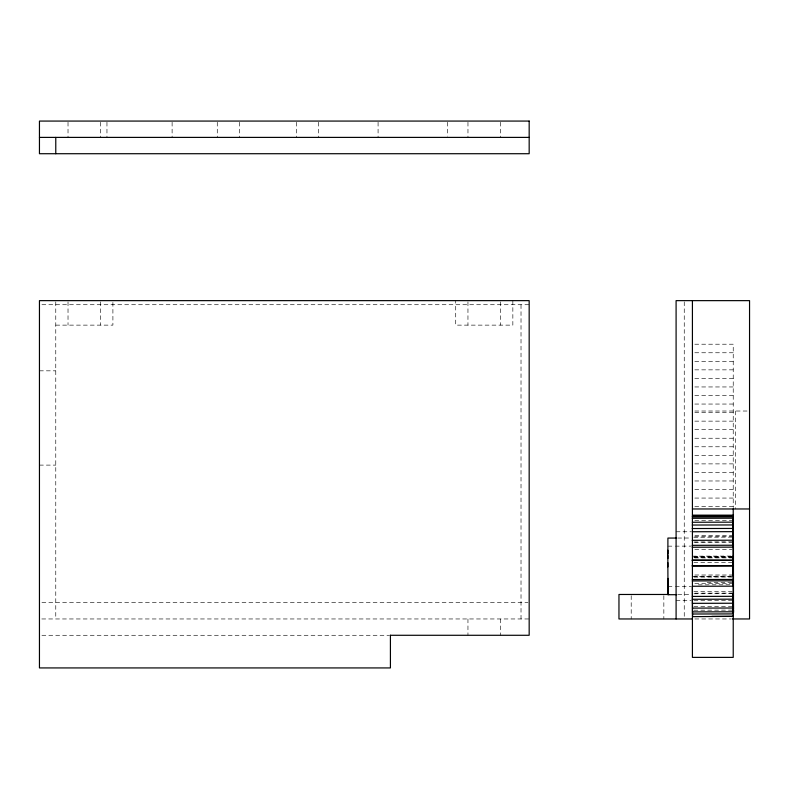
<?xml version="1.0" encoding="UTF-8"?>
<svg xmlns="http://www.w3.org/2000/svg" width="789" height="789" viewBox="0 0 789 789"><rect width="100%" height="100%" fill="white"/><g stroke="black" fill="none" stroke-linecap="round" stroke-linejoin="round"><path stroke-width="0.59" stroke-dasharray="3.94 2.96" d="M694.793 520.365L732.005 520.276M694.882 535.524L732.093 535.435M694.714 536.767L731.926 536.678M693.817 537.23L732.222 537.141M677.702 538.049L691.203 538.009M693.837 542.033L733.454 541.944M694.626 542.221L731.827 542.132M667.928 546.156L674.082 546.146M675.276 546.146L691.213 546.106M692.446 556.146L732.054 556.058M693.906 556.442L732.31 556.353M693.886 557.024L732.291 556.935M693.827 557.744L732.241 557.655M693.896 562.636L732.31 562.547M693.925 576.256L732.34 576.167M692.505 576.512L732.113 576.424M693.945 577.144L732.35 577.055M707.151 582.568L733.563 582.509M698.304 584.846L731.916 584.767M668.027 586.621L674.171 586.602M675.364 586.602L691.312 586.562M693.856 591.474L732.261 591.385M694.823 593.16L732.034 593.072M693.925 593.772L732.34 593.683M677.83 594.689L691.332 594.659M693.935 600.735L732.35 600.646M693.886 606.544L732.291 606.455M693.906 610.203L732.31 610.114M41.916 304.722L529.172 304.722M55.772 325.127L112.906 325.127L112.906 300.639M694.813 344.211L733.228 344.211L733.228 507.554M694.813 352.762L733.228 352.762M694.813 361.313L733.228 361.313M694.813 369.854L733.228 369.854M39.45 370.83L55.772 370.83M694.813 378.404L733.228 378.404M694.813 386.955L733.228 386.955M694.813 395.496L733.228 395.496M694.813 404.047L733.228 404.047M694.823 411.02L749.55 411.02M694.813 412.598L733.228 412.598M694.813 421.139L733.228 421.139M694.813 429.689L733.228 429.689M694.813 438.24L733.228 438.24M694.813 446.781L733.228 446.781M694.813 455.332L733.228 455.332M694.813 463.883L733.228 463.883M39.45 465.106L55.772 465.106M694.813 472.424L733.228 472.424M694.813 480.974L733.228 480.974M694.813 489.515L733.228 489.515M694.813 498.066L733.228 498.066M694.813 506.617L733.228 506.617M676.094 531.766L691.253 531.766M694.813 549.351L732.024 549.351M694.813 557.902L733.228 557.902M694.813 574.994L732.024 574.994M694.813 583.544L733.228 583.544M676.094 600.705L691.253 600.705M41.916 602.628L527.94 602.628M41.778 618.961L529.172 618.961M694.843 618.961L731.314 618.961M41.916 635.283L389.184 635.283M735.673 411.02L735.673 508.964M684.25 301.862L684.25 617.728M663.845 595.695L663.845 618.961M631.2 595.695L631.2 618.961M521.016 304.722L521.016 618.961M512.85 300.639L512.85 325.127L455.717 325.127L455.717 300.639M500.591 122.236L500.591 137.394M500.611 301.862L500.611 325.127M500.611 618.961L500.611 635.283M467.966 122.236L467.966 137.394M467.956 301.862L467.956 325.127M467.956 618.961L467.956 635.283M447.462 122.236L447.462 136.231M378.079 122.236L378.079 137.394M318.707 122.236L318.707 137.394M296.546 122.236L296.546 137.394M239.422 122.236L239.422 137.394M217.271 122.236L217.271 137.394M172.11 122.236L172.11 137.394M106.959 122.236L106.959 137.394M100.667 122.236L100.667 137.394M100.667 301.862L100.667 325.127M68.022 122.236L68.022 137.394M68.022 301.862L68.022 325.127M55.772 301.862L55.772 618.961"/><path stroke-width="1.18" d="M667.879 558.582L667.908 538.068L676.508 538.049M668.145 578.396L668.076 594.709L676.646 594.689M692.229 560.358L733.04 560.269L733.089 553.937L733.011 540.218L692.2 540.317M733.316 610.134L733.316 599.63L733.346 600.754M733.336 539.104L733.316 522.959L733.346 526.115M667.879 553.967L667.889 550.199M668.096 578.81L668.046 586.621L667.938 578.81M733.237 593.367L733.198 603.24L692.387 603.338L692.387 586.957M733.099 546.274L733.04 524.951L692.239 525.04M733.198 603.24L733.159 581.73L733.099 586.168L692.288 586.257M733.297 534.981L733.306 526.342M733.149 534.015L733.237 521.253M733.297 535.169L733.257 532.664M733.435 544.114L733.474 585.823M733.099 546.442L733.011 540.218M733.395 600.459L733.415 598.9L733.474 608.94M733.149 534.123L733.129 536.678L733.04 524.951M733.375 544.42L733.425 537.141L733.375 544.588L733.336 539.291M733.237 593.22L733.267 596.346M733.514 610.114L733.494 612.609L733.474 585.971M733.099 586.168L733.267 556.058M692.318 516.913L733.119 516.815L733.099 518.195L692.288 518.294M733.257 556.058L733.228 565.545M692.574 613.586L692.584 616.653L733.425 616.347L711.816 616.396M692.387 516.351L733.198 516.253L733.218 530.948M692.298 522.249L733.109 522.16L733.149 533.246M692.219 528.541L733.03 528.443M692.239 531.756L733.05 531.658M692.2 545.327L733.011 545.229M692.219 547.231L733.03 547.142M692.209 560.082L733.04 560.269M692.219 565.743L733.03 565.644L733.119 568.139M692.239 566.019L733.05 565.93M692.278 579.53L733.089 579.442M692.269 580.931L733.08 580.842M692.367 596.425L733.178 596.326M692.357 599.265L733.168 599.167M692.476 608.112L733.277 608.013L733.316 613.911L692.505 614.01L692.466 603.437M692.476 611.899L733.287 611.8L733.316 613.911M39.45 137.394L529.172 137.394M692.417 508.964L749.55 508.964M692.417 515.158L733.228 515.158M668.796 594.472L618.961 594.472L618.961 618.961L692.417 618.961M732.527 618.961L749.55 618.961L749.55 300.639L676.094 300.639L676.094 618.961M390.131 635.283L529.172 635.283L529.172 300.639L39.45 300.639L39.45 667.928L390.417 667.928L390.417 635.283M668.036 594.709L667.839 562.656M733.178 531.628L733.119 516.815M733.356 600.902L733.395 616.554M733.267 596.474L733.277 608.013M733.237 568.198L733.306 576.414L733.336 565.595M733.395 601.031L733.415 612.274M733.02 559.993L733.03 565.644M667.889 566.926L667.829 555.456M733.198 516.253L733.208 520.276M733.228 508.787L733.228 539.587M733.228 615.538L733.228 657.385L692.417 657.385L692.417 300.639M55.772 137.394L55.772 153.717M529.172 121.072L39.45 121.072L39.45 153.717L529.172 153.717L529.172 121.072"/></g></svg>
